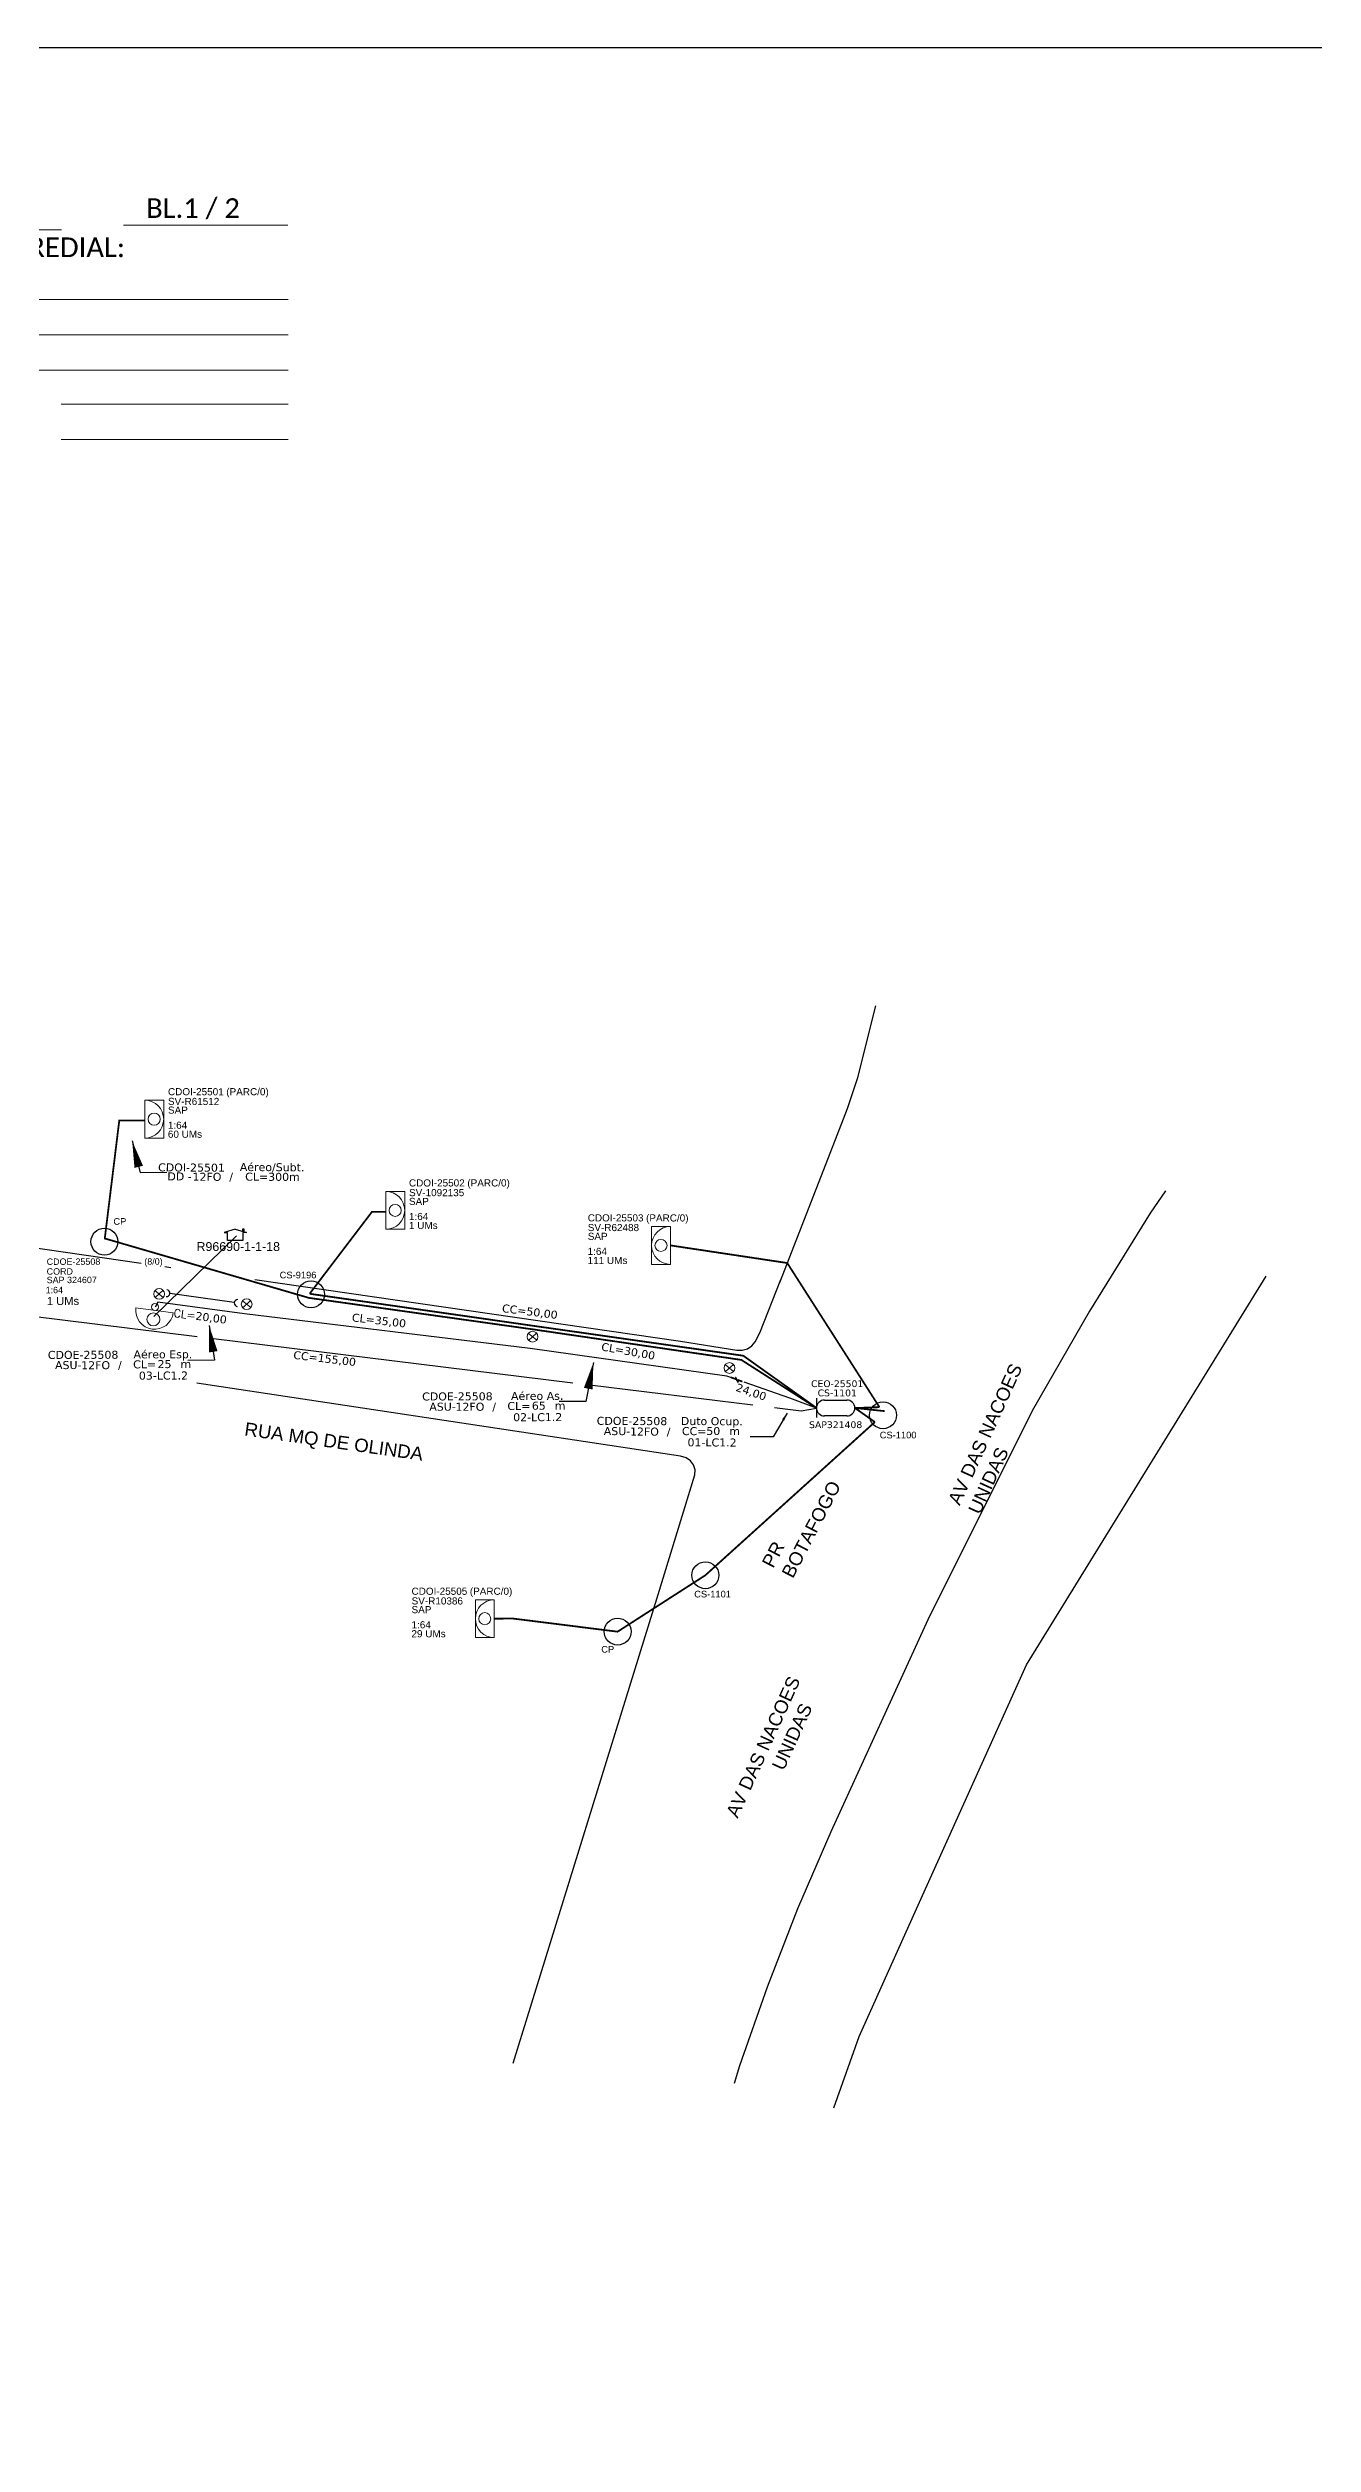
# Model space of a CAD drawing. Header units: metres. Extents: x 1 to 842, y 0 to 594.
# Drawn here: x 197.2 to 339.6, y 324.7 to 594.2 of the extents above; entities that cross this region are included whole.
import ezdxf
from ezdxf.enums import TextEntityAlignment as Align

# ---------------------------------------------------------------- set-up
doc = ezdxf.new("R2010")
doc.units = ezdxf.units.M
doc.linetypes.add('PHANTOM2', pattern=[1.25, 0.625, -0.125, 0.125, -0.125, 0.125, -0.125])
for name, color, linetype, lineweight in [('10.4-Postes', 1, 'Continuous', 0), ("20.0-LEGENDA DOS CDO'S", 1, 'Continuous', 0), ('20.1-CDO_INTERIOR', 1, 'Continuous', 0), ('20.2-CDO_POSTE', 1, 'Continuous', 5), ('20.6-CORDOALHA_SUPORTE', 7, 'Continuous', 25), ('CORDOALHA_SUPORTE', 7, 'Continuous', 25)]:
    doc.layers.add(name, color=color, linetype=linetype, lineweight=lineweight)
for name, color, linetype in [('20.5-CEO', 1, 'Continuous'), ('CAP a instalar', 1, 'Continuous'), ('celulas gpon', 7, 'Continuous'), ('label_cabos', 7, 'Continuous'), ('Legenda', 1, 'Continuous'), ('locais', 5, 'Continuous'), ('locais legendas', 7, 'Continuous'), ('Quadra', 98, 'Continuous'), ('Segmento Logradouro Texto', 7, 'Continuous'), ('Subida Lateral', 5, 'Continuous'), ('surveys', 7, 'Continuous'), ('surveys legendas', 7, 'Continuous')]:
    doc.layers.add(name, color=color, linetype=linetype)
doc.layers.add('DROP DE CLIENTE', color=140, linetype='Continuous', plot=False)
doc.layers.add('EXTRA', color=50, linetype='Continuous', plot=False)
doc.styles.add('ARIAL', font='arial.ttf')
doc.styles.add('DIGICADE', font='arial.ttf')
doc.styles.add('ROMANS', font='romans.shx')
doc.styles.add('siredit', font='verdana.ttf')
doc.styles.get("Standard").update_dxf_attribs({"font": 'arial.ttf'})
doc.styles.add('WMF-Calibri0', font='CALIBRI.TTF')
doc.linetypes.add('FENCELINE1', pattern='A,0.25,-0.1,[133,ltypeshp.shx,S=0.1,R=0,X=-0.1,Y=0],-0.1,1', length=1.45)
doc.dimstyles.new('CC', dxfattribs={"dimtxt": 1, "dimasz": 2, "dimexe": 0.18, "dimexo": 0.0625, "dimgap": 0.09, "dimtad": 0, "dimdec": 0, "dimrnd": 1, "dimzin": 0, "dimdsep": 46, "dimtxsty": 'siredit', "dimblk": 'NONE', "dimcen": 0, "dimse1": 1, "dimse2": 1, "dimsd1": 1, "dimsd2": 1, "dimclrt": 7, "dimadec": 0, "dimazin": 0, "dimtfac": 1, "dimtdec": 0, "dimtofl": 0, "dimtmove": 0, "dimatfit": 3, "dimfxl": 0, "dimtolj": 1, "dimtzin": 0, "dimarcsym": 0})
doc.dimstyles.get("Standard").update_dxf_attribs({"dimtxt": 0.18, "dimasz": 0.18, "dimexe": 0.18, "dimexo": 0.0625, "dimgap": 0.09, "dimtad": 0, "dimtih": 1, "dimtoh": 1, "dimdec": 4, "dimzin": 0, "dimdsep": 46, "dimtxsty": 'Standard', "dimcen": 0.09, "dimadec": 0, "dimazin": 0, "dimtfac": 1, "dimtdec": 4, "dimtofl": 0, "dimtmove": 0, "dimatfit": 3, "dimfxl": 0, "dimtolj": 1, "dimtzin": 0, "dimarcsym": 0})

# ---------------------------------------------------------------- blocks, each defined once
blk = doc.blocks.new('POLE_POLE')
at = {"layer": '10.4-Postes', "color": 1, "linetype": 'PHANTOM2'}
for points in [[(-0.0000081, 0.0000105), (0.0000076, -0.0000022)], [(0.0000071, 0.000011), (-0.0000076, -0.0000027)]]:
    blk.add_lwpolyline(points, dxfattribs=at)
at = {"layer": '10.4-Postes', "color": 1}
blk.add_circle((-0.0000002, 0.0000042), 0.0000101, dxfattribs=at)
blk = doc.blocks.new('SURVEY_SURVEY')
for p, q in [((0, 0.0000127), (-0.0000126, 0.000009)), ((-0.0000126, 0.000009), (-0.0000086, 0.000009)), ((-0.0000086, 0), (-0.0000086, 0.000009)), ((0.0000086, 0), (-0.0000086, 0)), ((0, 0.0000127), (0.0000126, 0.000009)), ((0.0000084, 0.0000132), (0.0000098, 0.0000132)), ((0.0000084, 0.0000103), (0.0000084, 0.0000132)), ((0.0000126, 0.000009), (0.0000086, 0.000009)), ((0.0000086, 0.000009), (0.0000086, 0)), ((0.0000098, 0.0000132), (0.0000098, 0.0000099))]:
    blk.add_line(p, q)
blk = doc.blocks.new('MANHOLE_MS')
at = {"linetype": 'Continuous'}
blk.add_circle((0, 0), 0.0000101, dxfattribs=at)
blk = doc.blocks.new('CDOI_CT_ESQ')
at = {"layer": '20.1-CDO_INTERIOR', "color": 0, "lineweight": 18}
blk.add_lwpolyline([(-2.12, -2.13), (-2.12, 2.12), (0, 2.12), (0.01, -2.13)], close=True, dxfattribs=at)
blk.add_circle((-1.06, 0), 0.68, dxfattribs=at)
blk.add_arc((0.01, 0), 2.13, 90.0276, 270.0276, dxfattribs=at)
at = {"layer": "20.0-LEGENDA DOS CDO'S", "color": 0, "style": 'ARIAL'}
for tag, p in [('CDO_N', (-9.3, 2.69)), ('SAP', (-9.3, 0.61)), ('SURVEY', (-9.3, 1.6)), ('1:XX', (-9.31, -1.08)), ('UMS', (-9.31, -2.09))]:
    blk.add_attdef(tag, p, '', height=0.68, rotation=359.9724, dxfattribs=at)
blk.add_attdef('FIBRAS_UTILIZADAS', text='', height=0.68, rotation=359.9724, dxfattribs=at).set_placement((-1.59, 2.69), align=Align.CENTER)
blk = doc.blocks.new('CDOI_CT_DRT')
at = {"layer": '20.1-CDO_INTERIOR', "color": 0, "lineweight": 18}
blk.add_lwpolyline([(2.13, -2.13), (2.13, 2.12), (0, 2.12), (0, -2.13)], close=True, dxfattribs=at)
blk.add_circle((1.06, 0), 0.68, dxfattribs=at)
blk.add_arc((0, 0), 2.13, 269.9724, 89.9724, dxfattribs=at)
at = {"layer": "20.0-LEGENDA DOS CDO'S", "color": 0, "style": 'ARIAL'}
for tag, p in [('CDO_N', (2.61, 2.69)), ('SAP', (2.61, 0.61)), ('SURVEY', (2.61, 1.6)), ('1:XX', (2.6, -1.08)), ('UMS', (2.6, -2.09))]:
    blk.add_attdef(tag, p, '', height=0.68, rotation=359.9724, dxfattribs=at)
blk.add_attdef('FIBRAS_UTILIZADAS', text='', height=0.68, rotation=359.9724, dxfattribs=at).set_placement((10.32, 2.69), align=Align.CENTER)
blk = doc.blocks.new('CDOE_CT_POST_DESENHO')
at = {"color": 0}
blk.add_line((2.14, 0.39), (-2.11, 0.39), dxfattribs=at)
for centre, radius in [((0.01, 1.4), 0.733), ((0.01, 0), 0.393)]:
    blk.add_circle(centre, radius, dxfattribs=at)
blk.add_arc((0.01, 0.39), 2.12, 0, 180, dxfattribs=at)
blk = doc.blocks.new('Inst CDOE-8 CAIXA DIST OPT CDOE 48F_8D C_SPL OPTAP')
at = {"layer": "20.0-LEGENDA DOS CDO'S", "color": 0, "style": 'ARIAL'}
for tag, p, height in [('FID', (0.12, 5.25), 0.8), ('FIBRAS_UTILIZADAS', (2.38, 5.26), 0.8), ('SAP', (0.12, 2.96), 0.8), ('CORDOALHA', (0.12, 4.02), 0.8), ('1:XX', (-0.01, 1.7), 0.8), ('UMS', (0.14, 0.22), 1)]:
    blk.add_attdef(tag, p, '', height=height, rotation=0.118, dxfattribs=at)
at = {"layer": "20.0-LEGENDA DOS CDO'S", "color": 0}
for tag, p, style, flags in [('ID_ATIVIDADE', (0.12, 6.47), 'ARIAL', 3), ('FATOR', (7.92, 6.47), 'ARIAL', 1), ('QTDE', (0.23, -0.97), 'DIGICADE', 3)]:
    blk.add_attdef(tag, p, '', height=0.8, rotation=0.118, dxfattribs=dict(at, style=style, flags=flags))
blk = doc.blocks.new('Inst CORD ALUMINIO 4.8 MM 3F(sem recursos)')
at = {"color": 0, "lineweight": 0, "style": 'ROMANS'}
blk.add_attdef('FID', (-19.18, -2.21), '', height=1, dxfattribs=at)
blk.add_attdef('LANCE', text='', height=1, dxfattribs=at).set_placement((-0.54, -2.21), align=Align.RIGHT)
at = {"color": 0, "lineweight": 0, "style": 'ROMANS', "flags": 3}
for tag, p in [('ID_ATIVIDADE', (-5.2, -6.67)), ('FATOR', (-5.2, -4.44))]:
    blk.add_attdef(tag, p, '', height=1, dxfattribs=at)
at = {"layer": 'label_cabos', "color": 0, "style": 'siredit'}
blk.add_attdef('QTDE', (-0.54, -2.21), '', height=1, rotation=359.69, dxfattribs=at)
blk = doc.blocks.new('LEGENDA DOS CABOS')
at = {"layer": 'EXTRA', "style": 'siredit'}
for tag, p in [('ID', (4.6, 0.97)), ('XX', (9.03, 0.97))]:
    blk.add_attdef(tag, text='', height=0.48, rotation=359.69, dxfattribs=at).set_placement(p, align=Align.MIDDLE_CENTER)
at = {"layer": 'Legenda', "color": 7, "style": 'siredit'}
for tag, p in [('TIPO_CABO', (1.31, 0)), ('CABO', (4.69, -0.05)), ('/', (6.81, -0.05)), ('METROS', (10.03, -0.05))]:
    blk.add_attdef(tag, text='', height=0.8, rotation=359.69, dxfattribs=at).set_placement(p, align=Align.MIDDLE_CENTER)
blk = doc.blocks.new('_None')
blk = doc.blocks.new('Inst CB AS CFOA-SM-ASU-120-S-12')
at = {"layer": 'label_cabos', "color": 0, "style": 'siredit'}
for tag, flags, p in [('ID_ATIVIDADE', 3, (1.31, 2.67)), ('FATOR', 1, (11.56, 2.55))]:
    blk.add_attdef(tag, text='', height=1, rotation=359.69, dxfattribs=dict(at, flags=flags)).set_placement(p, align=Align.MIDDLE_CENTER)
for tag, p in [('TIPO_CABO', (1.26, 0)), ('DESTINO_CABO', (3.13, 1.26)), ('CABO', (4.69, -0.05)), ('/', (7.71, -0.05)), ('LANCE', (10.81, 0)), ('TIPO_CABO', (13.11, 1.24)), ('UND', (15.96, 0)), ('FID', (13.15, -1.41))]:
    blk.add_attdef(tag, text='', height=1, rotation=359.69, dxfattribs=at).set_placement(p, align=Align.MIDDLE_CENTER)
blk.add_attdef('QTDE', (12.43, -0.47), '', height=1, rotation=359.69, dxfattribs=at)
blk = doc.blocks.new('Inst CB DT OCUP CFOA-SM-ASU-120-S-12')
at = {"layer": 'label_cabos', "color": 0, "style": 'siredit'}
for tag, flags, p in [('ID_ATIVIDADE', 3, (1.31, 2.67)), ('FATOR', 1, (11.56, 2.55))]:
    blk.add_attdef(tag, text='', height=1, rotation=359.69, dxfattribs=dict(at, flags=flags)).set_placement(p, align=Align.MIDDLE_CENTER)
for tag, p in [('TIPO_CABO', (1.26, 0)), ('DESTINO_CABO', (3.13, 1.26)), ('CABO', (4.69, -0.05)), ('/', (7.71, -0.05)), ('LANCE', (10.91, 0)), ('TIPO_CABO', (13.11, 1.24)), ('UND', (15.96, 0)), ('FID', (13.15, -1.41))]:
    blk.add_attdef(tag, text='', height=1, rotation=359.69, dxfattribs=at).set_placement(p, align=Align.MIDDLE_CENTER)
blk.add_attdef('QTDE', (12.43, -0.47), '', height=1, rotation=359.69, dxfattribs=at)
blk = doc.blocks.new('Inst CB ESP CFOA-SM-ASU-120-S-12')
at = {"layer": 'label_cabos', "color": 0, "style": 'siredit'}
for tag, flags, p in [('ID_ATIVIDADE', 3, (1.31, 2.67)), ('FATOR', 1, (11.56, 2.55))]:
    blk.add_attdef(tag, text='', height=1, rotation=359.69, dxfattribs=dict(at, flags=flags)).set_placement(p, align=Align.MIDDLE_CENTER)
for tag, p in [('TIPO_CABO', (1.26, 0)), ('DESTINO_CABO', (3.13, 1.26)), ('CABO', (4.69, -0.05)), ('/', (7.71, -0.05)), ('LANCE', (10.81, 0)), ('TIPO_CABO', (13.11, 1.24)), ('UND', (15.96, 0)), ('FID', (13.15, -1.41))]:
    blk.add_attdef(tag, text='', height=1, rotation=359.69, dxfattribs=at).set_placement(p, align=Align.MIDDLE_CENTER)
blk.add_attdef('QTDE', (12.43, -0.47), '', height=1, rotation=359.69, dxfattribs=at)

msp = doc.modelspace()

# ---------------------------------------------------------------- linework, layer by layer
at = {"color": 7}
msp.add_lwpolyline([(0.79, 0.21), (841.79, 0.21), (841.79, 594.21), (0.79, 594.21)], close=True, dxfattribs=at)
at = {"color": 7, "lineweight": 0}
for points in [[(205.75, 574.29), (224.25, 574.29)], [(189.33, 573.74), (198.77, 573.74)], [(198.73, 554.13), (224.29, 554.13)], [(198.73, 550.15), (224.29, 550.15)]]:
    msp.add_lwpolyline(points, dxfattribs=at)
at = {"lineweight": 0}
for points in [[(148.93, 565.93), (224.29, 565.93)], [(143.96, 561.95), (224.29, 561.95)], [(149.24, 557.96), (224.29, 557.96)]]:
    msp.add_lwpolyline(points, dxfattribs=at)
at = {"layer": '20.5-CEO', "color": 7}
for p, q in [((284.64, 442.12), (287.16, 442.12)), ((287.16, 440.33), (284.64, 440.33))]:
    msp.add_line(p, q, dxfattribs=at)
at = {"layer": '20.5-CEO'}
msp.add_lwpolyline([(283.75, 442.31), (283.75, 440.14)], dxfattribs=at)
at = {"layer": '20.5-CEO', "color": 7}
for centre, start, end in [((284.64, 441.22), 90, 270), ((287.16, 441.22), 270, 90)]:
    msp.add_arc(centre, 0.897, start, end, dxfattribs=at)
at = {"layer": 'CAP a instalar', "color": 7, "ltscale": 50}
for p, q in [((168.59, 454.85), (214.04, 449.27)), ((215.89, 449.04), (256.31, 444.07)), ((258.25, 443.83), (276.59, 441.57)), ((279.02, 441.27), (282.02, 440.91)), ((282.02, 440.91), (283.75, 441.22))]:
    msp.add_line(p, q, dxfattribs=at)
at = {"layer": 'CAP a instalar', "color": 1, "linetype": 'FENCELINE1', "ltscale": 50}
msp.add_line((209.61, 453.12), (209.31, 452.58), dxfattribs=at)
at = {"layer": 'CAP a instalar', "color": 7, "linetype": 'FENCELINE1', "ltscale": 50}
for p, q in [((219.39, 451.8), (209.61, 453.12)), ((251.52, 447.9), (219.39, 451.8)), ((273.67, 444.82), (251.52, 447.9)), ((274.12, 444.64), (273.67, 444.82)), ((280.76, 442.31), (275.61, 444.13)), ((283.75, 441.22), (280.76, 442.31))]:
    msp.add_line(p, q, dxfattribs=at)
at = {"layer": 'CAP a instalar', "color": 8, "ltscale": 50, "const_width": 0.2}
for points in [[(226.61, 453.61), (203.65, 460.29), (205.28, 473.55), (208.15, 473.56)], [(226.7, 454.07), (233.72, 463.29), (235.27, 463.29)], [(290.83, 441.31), (280.45, 457.53), (267.3, 459.51)], [(252.09, 450.03), (226.61, 453.61)], [(252.05, 450.44), (226.7, 454.07)], [(283.75, 441.22), (275.51, 447.1), (252.05, 450.44)], [(283.75, 441.22), (275.29, 446.63), (252.09, 450.03)], [(247.48, 417.52), (249.56, 417.54), (261.36, 416.06), (271.24, 422.41), (290.31, 439.64)], [(288.06, 441.22), (290.83, 441.31)], [(288.07, 441.22), (290.31, 439.64)], [(288.07, 441.22), (291.42, 440.87)]]:
    msp.add_lwpolyline(points, dxfattribs=at)
at = {"layer": 'CORDOALHA_SUPORTE'}
msp.add_line((218.22, 453.08), (210.97, 454.09), dxfattribs=at)
for centre, start, end in [((210.59, 454.13), 264.87, 84.87), ((218.6, 453.03), 84.87, 264.87)]:
    msp.add_arc(centre, 0.381, start, end, dxfattribs=at)
at = {"layer": 'DROP DE CLIENTE'}
msp.add_lwpolyline([(209.17, 451.53), (218.46, 460.58)], dxfattribs=at)
at = {"layer": 'Quadra', "color": 7}
for points in [[(285.61, 470.76), (287.23, 474.9), (288.38, 478.4), (290.43, 486.46)], [(279.6, 455.34), (285.61, 470.76)], [(163.06, 464), (207.75, 457.52)], [(323, 465.64), (321.3, 463.12), (314.46, 452.11), (308.03, 440.9), (296.28, 417.39), (285.34, 393.54), (281.62, 384.87), (278.2, 376.09), (275.09, 367.21), (274.47, 365.22)], [(323, 465.64), (321.3, 463.12), (314.46, 452.11), (308.03, 440.9), (296.28, 417.39), (285.34, 393.54), (281.62, 384.87), (278.2, 376.09), (275.09, 367.21), (274.47, 365.22)], [(323, 465.64), (321.3, 463.12), (314.46, 452.11), (308.03, 440.9), (296.28, 417.39), (285.34, 393.54), (281.62, 384.87), (278.2, 376.09), (275.09, 367.21), (274.47, 365.22)], [(323, 465.64), (321.3, 463.12), (314.46, 452.11), (308.03, 440.9), (296.28, 417.39), (285.34, 393.54), (281.62, 384.87), (278.2, 376.09), (275.09, 367.21), (274.47, 365.22)], [(220.53, 455.67), (268.44, 448.73), (274.78, 447.73), (275.39, 447.72), (275.97, 447.89), (276.47, 448.22), (276.83, 448.68), (277.38, 449.66), (279.73, 455.69)], [(285.69, 362.51), (288.56, 370.51), (295.35, 385.63), (307.38, 412.33), (334.34, 456.05)], [(285.69, 362.51), (288.56, 370.51), (295.35, 385.63), (307.38, 412.33), (334.34, 456.05)], [(285.69, 362.51), (288.56, 370.51), (295.35, 385.63), (307.38, 412.33), (334.34, 456.05)], [(285.69, 362.51), (288.56, 370.51), (295.35, 385.63), (307.38, 412.33), (334.34, 456.05)], [(265.91, 420.26), (270.07, 433.71), (270.08, 434.27), (269.9, 434.81), (269.55, 435.28), (269.06, 435.61), (268.45, 435.81), (214.02, 444)], [(249.59, 367.52), (265.91, 420.26)]]:
    msp.add_lwpolyline(points, dxfattribs=at)
at = {"layer": 'Quadra'}
msp.add_lwpolyline([(210.41, 457.14), (211.08, 457.04)], dxfattribs=at)
at = {"layer": 'Subida Lateral', "color": 5, "const_width": 0.2}
msp.add_lwpolyline([(275.41, 444.19), (274.96, 444.35), (274.89, 444.19), (274.66, 444.58), (274.6, 444.49), (274.1, 444.67)], dxfattribs=at)

# ---------------------------------------------------------------- block references
at = {"color": 0, "lineweight": 0}
ref = msp.add_blockref('Inst CORD ALUMINIO 4.8 MM 3F(sem recursos)', (214.55, 453.07), dxfattribs=dict(at, xscale=0.899999999999999, yscale=0.9000000000000001, zscale=0.9000000000000001, rotation=352.6896944926223))
ref.add_attrib('QTDE', '20,00', (213.81, 451.16), dxfattribs={"layer": '20.6-CORDOALHA_SUPORTE', "color": 0, "height": 0.9, "rotation": 352.3797, "style": 'siredit'})
ref.add_attrib('LANCE', 'CL=', dxfattribs={"layer": '20.6-CORDOALHA_SUPORTE', "color": 0, "lineweight": 0, "height": 0.9, "rotation": 352.6897, "style": 'ROMANS'}).set_placement((213.81, 451.16), align=Align.RIGHT)
at = {"layer": "20.0-LEGENDA DOS CDO'S", "color": 7, "lineweight": 0}
ref = msp.add_blockref('Inst CDOE-8 CAIXA DIST OPT CDOE 48F_8D C_SPL OPTAP', (197, 452.6), dxfattribs=dict(at, xscale=0.8999999999999999, yscale=0.8999999999999999, zscale=0.9000000000000001))
ref.add_attrib('FID', 'CDOE-25508', (197.11, 457.32), dxfattribs={"color": 0, "height": 0.72, "rotation": 0.118, "style": 'ARIAL'})
ref.add_attrib('CORDOALHA', 'CORD', (197.11, 456.22), dxfattribs={"color": 0, "height": 0.72, "rotation": 0.118, "style": 'ARIAL'})
ref.add_attrib('SAP', 'SAP 324607', (197.11, 455.26), dxfattribs={"color": 0, "height": 0.72, "rotation": 0.118, "style": 'ARIAL'})
ref.add_attrib('1:XX', '1:64', (196.99, 454.13), dxfattribs={"color": 0, "height": 0.72, "rotation": 0.118, "style": 'ARIAL'})
ref.add_attrib('UMS', '1 UMs', (197.13, 452.8), dxfattribs={"color": 0, "height": 0.9, "rotation": 0.118, "style": 'ARIAL'})
ref.add_attrib('FIBRAS_UTILIZADAS', '(8/0)', dxfattribs={"color": 0, "height": 0.72, "rotation": 0.118, "style": 'ARIAL'}).set_placement((209.13, 457.34), align=Align.CENTER)
at = {"layer": '20.1-CDO_INTERIOR', "color": 8}
ref = msp.add_blockref('CDOI_CT_DRT', (208.15, 473.71), dxfattribs=at)
ref.add_attrib('CDO_N', 'CDOI-25501', (210.76, 476.4), dxfattribs={"layer": "20.0-LEGENDA DOS CDO'S", "color": 8, "height": 0.8, "rotation": 359.9724, "style": 'ARIAL'})
ref.add_attrib('FIBRAS_UTILIZADAS', '        (PARC/0)', dxfattribs={"layer": "20.0-LEGENDA DOS CDO'S", "color": 8, "height": 0.8, "rotation": 359.9724, "style": 'ARIAL'}).set_placement((218.47, 476.4), align=Align.CENTER)
ref.add_attrib('SURVEY', 'SV-R61512', (210.76, 475.31), dxfattribs={"layer": "20.0-LEGENDA DOS CDO'S", "color": 8, "height": 0.8, "rotation": 359.9724, "style": 'ARIAL'})
ref.add_attrib('SAP', 'SAP', (210.76, 474.33), dxfattribs={"layer": "20.0-LEGENDA DOS CDO'S", "color": 8, "height": 0.8, "rotation": 359.9724, "style": 'ARIAL'})
ref.add_attrib('1:XX', '1:64', (210.75, 472.63), dxfattribs={"layer": "20.0-LEGENDA DOS CDO'S", "color": 8, "height": 0.8, "rotation": 359.9724, "style": 'ARIAL'})
ref.add_attrib('UMS', '60 UMs', (210.75, 471.62), dxfattribs={"layer": "20.0-LEGENDA DOS CDO'S", "color": 8, "height": 0.8, "rotation": 359.9724, "style": 'ARIAL'})
ref = msp.add_blockref('CDOI_CT_DRT', (235.27, 463.45), dxfattribs=at)
ref.add_attrib('CDO_N', 'CDOI-25502', (237.88, 466.14), dxfattribs={"layer": "20.0-LEGENDA DOS CDO'S", "color": 8, "height": 0.8, "rotation": 359.9724, "style": 'ARIAL'})
ref.add_attrib('FIBRAS_UTILIZADAS', '        (PARC/0)', dxfattribs={"layer": "20.0-LEGENDA DOS CDO'S", "color": 8, "height": 0.8, "rotation": 359.9724, "style": 'ARIAL'}).set_placement((245.6, 466.14), align=Align.CENTER)
ref.add_attrib('SURVEY', 'SV-1092135', (237.89, 465.05), dxfattribs={"layer": "20.0-LEGENDA DOS CDO'S", "color": 8, "height": 0.8, "rotation": 359.9724, "style": 'ARIAL'})
ref.add_attrib('SAP', 'SAP', (237.88, 464.06), dxfattribs={"layer": "20.0-LEGENDA DOS CDO'S", "color": 8, "height": 0.8, "rotation": 359.9724, "style": 'ARIAL'})
ref.add_attrib('1:XX', '1:64', (237.88, 462.37), dxfattribs={"layer": "20.0-LEGENDA DOS CDO'S", "color": 8, "height": 0.8, "rotation": 359.9724, "style": 'ARIAL'})
ref.add_attrib('UMS', '1 UMs', (237.88, 461.36), dxfattribs={"layer": "20.0-LEGENDA DOS CDO'S", "color": 8, "height": 0.8, "rotation": 359.9724, "style": 'ARIAL'})
at = {"layer": '20.1-CDO_INTERIOR', "color": 252}
ref = msp.add_blockref('CDOI_CT_ESQ', (267.3, 459.51), dxfattribs=at)
ref.add_attrib('CDO_N', 'CDOI-25503', (258, 462.21), dxfattribs={"layer": "20.0-LEGENDA DOS CDO'S", "color": 8, "height": 0.8, "rotation": 359.9724, "style": 'ARIAL'})
ref.add_attrib('FIBRAS_UTILIZADAS', '        (PARC/0)', dxfattribs={"layer": "20.0-LEGENDA DOS CDO'S", "color": 8, "height": 0.8, "rotation": 359.9724, "style": 'ARIAL'}).set_placement((265.71, 462.2), align=Align.CENTER)
ref.add_attrib('SURVEY', 'SV-R62488', (258, 461.12), dxfattribs={"layer": "20.0-LEGENDA DOS CDO'S", "color": 8, "height": 0.8, "rotation": 359.9724, "style": 'ARIAL'})
ref.add_attrib('SAP', 'SAP', (258, 460.13), dxfattribs={"layer": "20.0-LEGENDA DOS CDO'S", "color": 8, "height": 0.8, "rotation": 359.9724, "style": 'ARIAL'})
ref.add_attrib('1:XX', '1:64', (257.99, 458.44), dxfattribs={"layer": "20.0-LEGENDA DOS CDO'S", "color": 8, "height": 0.8, "rotation": 359.9724, "style": 'ARIAL'})
ref.add_attrib('UMS', '111 UMs', (257.99, 457.42), dxfattribs={"layer": "20.0-LEGENDA DOS CDO'S", "color": 8, "height": 0.8, "rotation": 359.9724, "style": 'ARIAL'})
ref = msp.add_blockref('CDOI_CT_ESQ', (247.47, 417.52), dxfattribs=at)
ref.add_attrib('CDO_N', 'CDOI-25505', (238.17, 420.21), dxfattribs={"layer": "20.0-LEGENDA DOS CDO'S", "color": 8, "height": 0.8, "rotation": 359.9724, "style": 'ARIAL'})
ref.add_attrib('FIBRAS_UTILIZADAS', '        (PARC/0)', dxfattribs={"layer": "20.0-LEGENDA DOS CDO'S", "color": 8, "height": 0.8, "rotation": 359.9724, "style": 'ARIAL'}).set_placement((245.88, 420.21), align=Align.CENTER)
ref.add_attrib('SURVEY', 'SV-R10386', (238.18, 419.12), dxfattribs={"layer": "20.0-LEGENDA DOS CDO'S", "color": 8, "height": 0.8, "rotation": 359.9724, "style": 'ARIAL'})
ref.add_attrib('SAP', 'SAP', (238.17, 418.14), dxfattribs={"layer": "20.0-LEGENDA DOS CDO'S", "color": 8, "height": 0.8, "rotation": 359.9724, "style": 'ARIAL'})
ref.add_attrib('1:XX', '1:64', (238.17, 416.44), dxfattribs={"layer": "20.0-LEGENDA DOS CDO'S", "color": 8, "height": 0.8, "rotation": 359.9724, "style": 'ARIAL'})
ref.add_attrib('UMS', '29 UMs', (238.16, 415.43), dxfattribs={"layer": "20.0-LEGENDA DOS CDO'S", "color": 8, "height": 0.8, "rotation": 359.9724, "style": 'ARIAL'})
at = {"layer": '20.2-CDO_POSTE', "color": 7, "xscale": -1, "yscale": -1, "zscale": -1, "rotation": 352.5432560384647}
msp.add_blockref('CDOE_CT_POST_DESENHO', (209.31, 452.58), dxfattribs=at)
at = {"layer": 'label_cabos', "color": 0, "lineweight": 0}
ref = msp.add_blockref('LEGENDA DOS CABOS', (209.6, 466.8), dxfattribs=dict(at, xscale=0.8999999999999986, yscale=0.8999999999999986, zscale=0.9000000000000001))
ref.add_attrib('ID', 'CDOI-25501', dxfattribs={"color": 0, "height": 0.9, "rotation": 359.69, "style": 'siredit'}).set_placement((213.41, 468.27), align=Align.MIDDLE_CENTER)
ref.add_attrib('CABO', '12FO', dxfattribs={"color": 0, "height": 0.9, "rotation": 359.69, "style": 'siredit'}).set_placement((215.15, 467.23), align=Align.MIDDLE_CENTER)
ref.add_attrib('METROS', 'CL=300m', dxfattribs={"color": 0, "height": 0.9, "rotation": 359.69, "style": 'siredit'}).set_placement((222.52, 467.23), align=Align.MIDDLE_CENTER)
ref.add_attrib('XX', 'Aéreo/Subt.', dxfattribs={"color": 0, "height": 0.9, "rotation": 359.69, "style": 'siredit'}).set_placement((222.48, 468.31), align=Align.MIDDLE_CENTER)
ref.add_attrib('/', '/', dxfattribs={"color": 0, "height": 0.9, "rotation": 359.69, "style": 'siredit'}).set_placement((217.87, 467.23), align=Align.MIDDLE_CENTER)
ref.add_attrib('TIPO_CABO', 'DD -', dxfattribs={"color": 0, "height": 0.9, "rotation": 359.69, "style": 'siredit'}).set_placement((212.06, 467.27), align=Align.MIDDLE_CENTER)
at = {"layer": 'label_cabos'}
ref = msp.add_blockref('Inst CB ESP CFOA-SM-ASU-120-S-12', (198.4, 446.05), dxfattribs=dict(at, xscale=0.9000000000000059, yscale=0.8999999999999986, zscale=0.9000000000000001, rotation=0.4634636983192741))
ref.add_attrib('DESTINO_CABO', 'CDOE-25508', dxfattribs={"color": 0, "height": 0.9, "rotation": 0.1535, "style": 'siredit'}).set_placement((201.21, 447.2), align=Align.MIDDLE_CENTER)
ref.add_attrib('TIPO_CABO', 'Aéreo Esp.', dxfattribs={"color": 0, "height": 0.9, "rotation": 0.1535, "style": 'siredit'}).set_placement((210.19, 447.26), align=Align.MIDDLE_CENTER)
ref.add_attrib('CABO', '12FO', dxfattribs={"color": 0, "height": 0.9, "rotation": 0.1535, "style": 'siredit'}).set_placement((202.62, 446.03), align=Align.MIDDLE_CENTER)
ref.add_attrib('/', '/', dxfattribs={"color": 0, "height": 0.9, "rotation": 0.1535, "style": 'siredit'}).set_placement((205.35, 446.06), align=Align.MIDDLE_CENTER)
ref.add_attrib('TIPO_CABO', 'ASU-', dxfattribs={"color": 0, "height": 0.9, "rotation": 0.1535, "style": 'siredit'}).set_placement((199.54, 446.05), align=Align.MIDDLE_CENTER)
ref.add_attrib('FID', '03-LC1.2', dxfattribs={"color": 0, "height": 0.9, "rotation": 0.1535, "style": 'siredit'}).set_placement((210.25, 444.87), align=Align.MIDDLE_CENTER)
ref.add_attrib('LANCE', 'CL=', dxfattribs={"color": 0, "height": 0.9, "rotation": 0.1535, "style": 'siredit'}).set_placement((208.13, 446.13), align=Align.MIDDLE_CENTER)
ref.add_attrib('QTDE', '25', (209.59, 445.71), dxfattribs={"color": 0, "height": 0.9, "rotation": 0.1535, "style": 'siredit'})
ref.add_attrib('UND', 'm', dxfattribs={"color": 0, "height": 0.9, "rotation": 0.1535, "style": 'siredit'}).set_placement((212.77, 446.16), align=Align.MIDDLE_CENTER)
ref = msp.add_blockref('Inst CB AS CFOA-SM-ASU-120-S-12', (240.52, 441.37), dxfattribs=dict(at, xscale=0.8999999999999994, yscale=0.8999999999999986, zscale=0.9000000000000001, rotation=0.4634636983192775))
ref.add_attrib('DESTINO_CABO', 'CDOE-25508', dxfattribs={"color": 0, "height": 0.9, "rotation": 0.1535, "style": 'siredit'}).set_placement((243.33, 442.53), align=Align.MIDDLE_CENTER)
ref.add_attrib('TIPO_CABO', 'Aéreo As.', dxfattribs={"color": 0, "height": 0.9, "rotation": 0.1535, "style": 'siredit'}).set_placement((252.31, 442.58), align=Align.MIDDLE_CENTER)
ref.add_attrib('CABO', '12FO', dxfattribs={"color": 0, "height": 0.9, "rotation": 0.1535, "style": 'siredit'}).set_placement((244.74, 441.36), align=Align.MIDDLE_CENTER)
ref.add_attrib('/', '/', dxfattribs={"color": 0, "height": 0.9, "rotation": 0.1535, "style": 'siredit'}).set_placement((247.47, 441.38), align=Align.MIDDLE_CENTER)
ref.add_attrib('TIPO_CABO', 'ASU-', dxfattribs={"color": 0, "height": 0.9, "rotation": 0.1535, "style": 'siredit'}).set_placement((241.66, 441.37), align=Align.MIDDLE_CENTER)
ref.add_attrib('FID', '02-LC1.2', dxfattribs={"color": 0, "height": 0.9, "rotation": 0.1535, "style": 'siredit'}).set_placement((252.37, 440.19), align=Align.MIDDLE_CENTER)
ref.add_attrib('LANCE', 'CL=', dxfattribs={"color": 0, "height": 0.9, "rotation": 0.1535, "style": 'siredit'}).set_placement((250.25, 441.45), align=Align.MIDDLE_CENTER)
ref.add_attrib('QTDE', '65', (251.71, 441.03), dxfattribs={"color": 0, "height": 0.9, "rotation": 0.1535, "style": 'siredit'})
ref.add_attrib('UND', 'm', dxfattribs={"color": 0, "height": 0.9, "rotation": 0.1535, "style": 'siredit'}).set_placement((254.89, 441.49), align=Align.MIDDLE_CENTER)
at = {"layer": 'label_cabos', "color": 0, "lineweight": 0}
ref = msp.add_blockref('Inst CB DT OCUP CFOA-SM-ASU-120-S-12', (260.16, 438.62), dxfattribs=dict(at, xscale=0.8999999999999986, yscale=0.8999999999999986, zscale=0.9000000000000001))
ref.add_attrib('DESTINO_CABO', 'CDOE-25508', dxfattribs={"color": 0, "height": 0.9, "rotation": 359.69, "style": 'siredit'}).set_placement((262.98, 439.76), align=Align.MIDDLE_CENTER)
ref.add_attrib('CABO', '12FO', dxfattribs={"color": 0, "height": 0.9, "rotation": 359.69, "style": 'siredit'}).set_placement((264.38, 438.57), align=Align.MIDDLE_CENTER)
ref.add_attrib('TIPO_CABO', 'Duto Ocup.', dxfattribs={"color": 0, "height": 0.9, "rotation": 359.69, "style": 'siredit'}).set_placement((271.96, 439.74), align=Align.MIDDLE_CENTER)
ref.add_attrib('/', '/', dxfattribs={"color": 0, "height": 0.9, "rotation": 359.69, "style": 'siredit'}).set_placement((267.1, 438.57), align=Align.MIDDLE_CENTER)
ref.add_attrib('TIPO_CABO', 'ASU-', dxfattribs={"color": 0, "height": 0.9, "rotation": 359.69, "style": 'siredit'}).set_placement((261.29, 438.62), align=Align.MIDDLE_CENTER)
ref.add_attrib('FID', '01-LC1.2', dxfattribs={"color": 0, "height": 0.9, "rotation": 359.69, "style": 'siredit'}).set_placement((271.99, 437.35), align=Align.MIDDLE_CENTER)
ref.add_attrib('LANCE', 'CC=', dxfattribs={"color": 0, "height": 0.9, "rotation": 359.69, "style": 'siredit'}).set_placement((269.98, 438.62), align=Align.MIDDLE_CENTER)
ref.add_attrib('QTDE', '50', (271.34, 438.19), dxfattribs={"color": 0, "height": 0.9, "rotation": 359.69, "style": 'siredit'})
ref.add_attrib('UND', 'm', dxfattribs={"color": 0, "height": 0.9, "rotation": 359.69, "style": 'siredit'}).set_placement((274.53, 438.62), align=Align.MIDDLE_CENTER)
at = {"layer": 'locais', "color": 30, "xscale": 150000, "yscale": 150000, "zscale": 150000}
for p in [(203.61, 459.93), (226.86, 454), (291.23, 440.41), (271.24, 422.41), (261.36, 416.07)]:
    msp.add_blockref('MANHOLE_MS', p, dxfattribs=at)
at = {"layer": 'locais', "color": 10, "xscale": 60000, "yscale": 60000, "zscale": 60000}
for p in [(209.78, 453.8), (219.63, 452.65), (251.8, 448.99), (273.96, 445.47)]:
    msp.add_blockref('POLE_POLE', p, dxfattribs=at)
at = {"layer": 'surveys', "color": 151, "xscale": 100000, "yscale": 100000, "zscale": 100000}
msp.add_blockref('SURVEY_SURVEY', (218.33, 460.06), dxfattribs=at)

# ---------------------------------------------------------------- texts
at = {"color": 7, "style": 'WMF-Calibri0'}
msp.add_text('BL.1 / 2', height=2.206, dxfattribs=at).set_placement((208.3, 575.09))
at = {"color": 7, "lineweight": 0, "style": 'WMF-Calibri0'}
msp.add_text('IDENTIFICAÇÃO PREDIAL:', height=2.2064, dxfattribs=at).set_placement((170.7, 570.68))
at = {"layer": '20.5-CEO', "color": 7, "style": 'siredit'}
for tag, text, height, p in [('CEO-25501', 'CEO-XXX', 0.757, (286.07, 444.33)), ('CS-1101', 'CS-XXX', 0.76, (286.08, 443.3)), ('SAP321408', '(xx-xx)R', 0.76, (285.9, 439.72))]:
    msp.add_attdef(tag, text=text, height=height, dxfattribs=at).set_placement(p, align=Align.TOP_CENTER)
at = {"layer": 'celulas gpon', "style": 'siredit'}
for s, rotation, p in [('CC=50,00', 352.7728, (248.31, 452.02)), ('CL=35,00', 353.2678, (231.42, 450.98)), ('CC=155,00', 353.2678, (224.83, 446.76)), ('CL=30,00', 350.049, (259.47, 447.7)), ('24,00', 341.2063, (274.58, 443.17))]:
    msp.add_text(s, height=0.9, rotation=rotation, dxfattribs=at).set_placement(p)
at = {"layer": 'locais legendas', "color": 5}
for s, p in [('CP', (204.62, 461.83)), ('CS-9196', (223.33, 455.8)), ('CS-1100', (290.86, 437.8)), ('CS-1101', (269.98, 419.91)), ('CP', (259.52, 413.7))]:
    msp.add_text(s, height=0.75, dxfattribs=at).set_placement(p)
at = {"layer": 'Segmento Logradouro Texto', "linetype": 'Continuous', "char_height": 1.5, "attachment_point": 1, "style": 'DIGICADE'}
for s, insert, width, rotation in [('\\fArial|b0|i0|c0|p34;\\W1.0000000000;\\T1.0000000000;\\o\\lAV DAS NACOES UNIDAS', (298.49, 430.8), 17.4686, 65.546), ('\\fArial|b0|i0|c0|p34;\\W1.0000000000;\\T1.0000000000;\\o\\lRUA MQ DE OLINDA', (219.51, 439.63), 23.5584, 351.9073), ('\\fArial|b0|i0|c0|p34;\\W1.0000000000;\\T1.0000000000;\\o\\lPR BOTAFOGO', (277.53, 423.8), 10.5259, 62.6558), ('\\fArial|b0|i0|c0|p34;\\W1.0000000000;\\T1.0000000000;\\o\\lPR BOTAFOGO', (277.53, 423.8), 10.5259, 62.6558), ('\\o\\l\\fArial|b0|i0|c0|p34;\\T1.0000000000;\\W1.0000000000;AV DAS NACOES             UNIDAS', (273.51, 395.63), 17.4686, 65.546)]:
    msp.add_mtext(s, dxfattribs=dict(at, insert=insert, width=width, rotation=rotation))
at = {"layer": 'surveys legendas', "color": 0}
msp.add_text('R96690-1-1-18', height=1, dxfattribs=at).set_placement((213.97, 458.88))

# ---------------------------------------------------------------- leaders
msp.add_leader([(280.43, 440.65), (278.88, 437.96), (276.28, 437.96)], dimstyle='Standard', override={"dimasz": 0.9})
at = {"layer": 'label_cabos'}
for points in [[(206.73, 471.26), (207.63, 467.72), (210.63, 467.74)], [(215.39, 450.51), (216, 446.59), (213, 446.58)], [(258.64, 446.34), (257.77, 441.96), (254.77, 441.95)]]:
    msp.add_leader(points, dimstyle='CC', override={"dimasz": 3, "dimgap": 0.09, "dimtad": 0}, dxfattribs=at)

doc.saveas('drawing.dxf')
